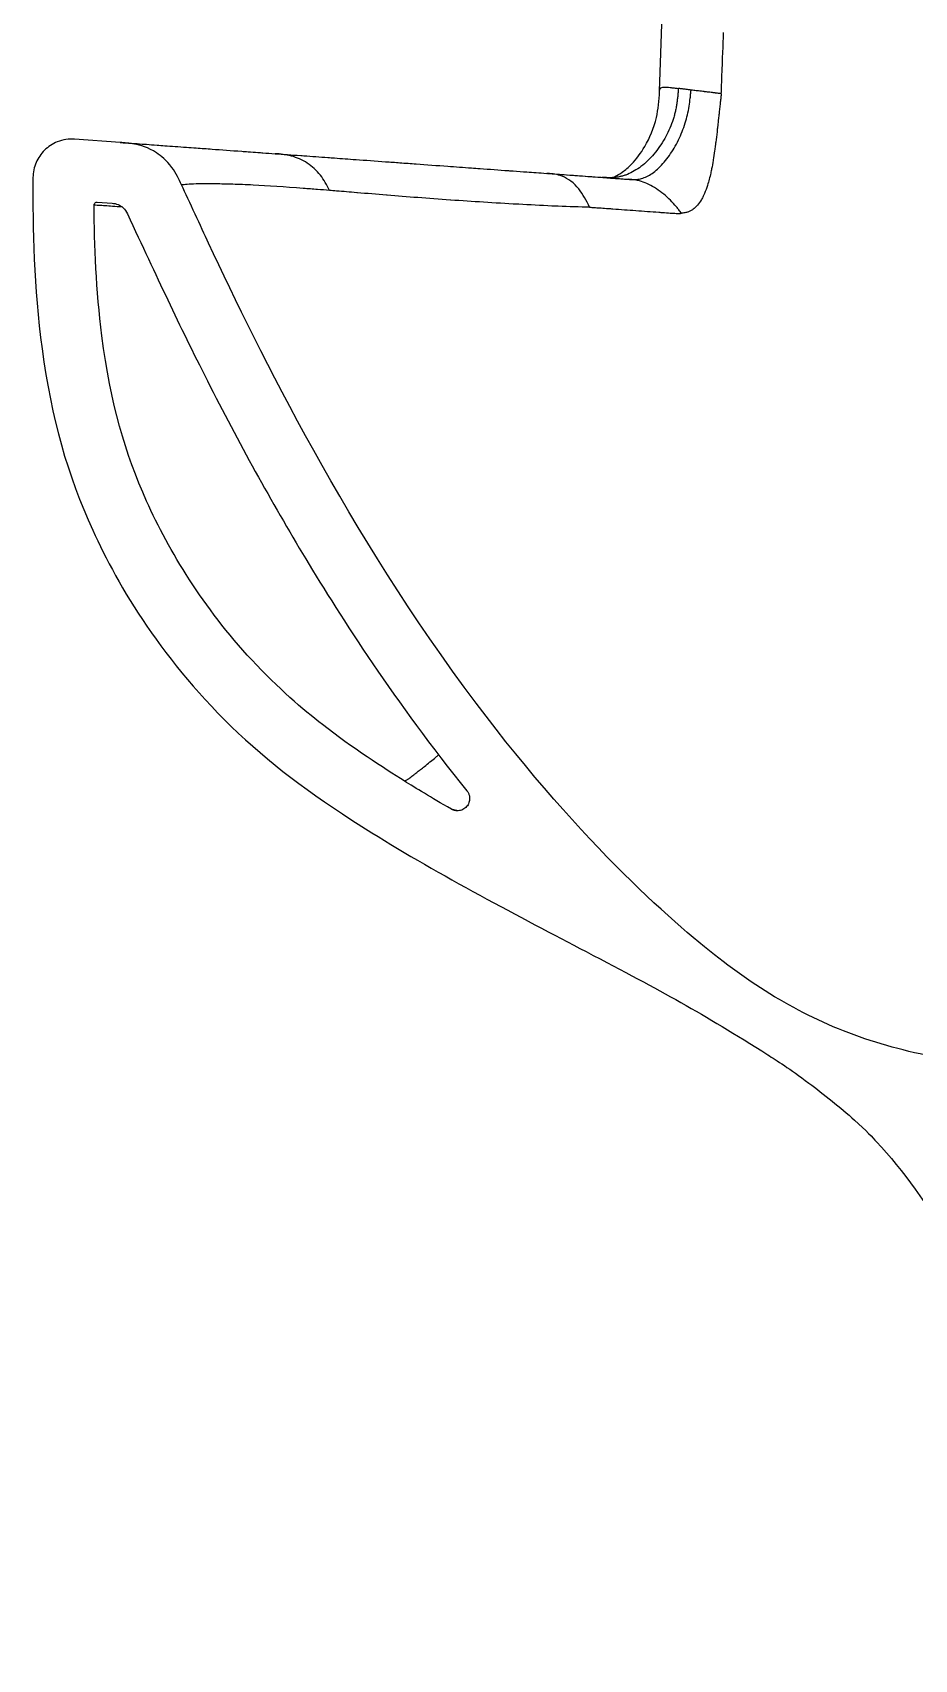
# Model space of a CAD drawing. Header units: inches. Extents: x 0.1 to 2.19, y 0.14 to 1.19.
# Drawn here: x 1.2521 to 1.3963, y 0.4955 to 0.7616 of the extents above; entities that cross this region are included whole.
import ezdxf

# ---------------------------------------------------------------- set-up
doc = ezdxf.new("R2010")
doc.units = ezdxf.units.IN
doc.header["$MEASUREMENT"] = 0

# ---------------------------------------------------------------- blocks, each defined once
blk = doc.blocks.new('bn30-3')
for p, q in [((1.0612, 2.71949), (1.05375, 2.72003)), ((1.05746, 2.70973), (1.05988, 2.70956))]:
    blk.add_line(p, q)
for points, knots in [([(1.14937, 2.72786), (1.15045, 2.76117), (1.15153, 2.79448), (1.1554, 2.91406), (1.15819, 3.00034), (1.16133, 3.09734), (1.16168, 3.10813), (1.16203, 3.11892)], [0.002015, 0.002015, 0.002015, 0.002015, 10.000178, 10.000178, 35.89691, 35.89691, 39.137116, 39.137116, 39.137116, 39.137116]), ([(1.15946, 2.72746), (1.1595, 2.72849), (1.15954, 2.72943), (1.15957, 2.73029), (1.15968, 2.73329), (1.15975, 2.73537), (1.15983, 2.73746)], [0, 0, 0, 0, 0.2227433, 0.2227433, 0.2227433, 1, 1, 1, 1]), ([(1.15244, 2.72832), (1.15243, 2.72821), (1.15242, 2.7281), (1.15241, 2.72799), (1.1524, 2.72788), (1.15239, 2.72777), (1.15239, 2.72766), (1.15237, 2.72744), (1.15235, 2.72722), (1.15233, 2.727), (1.15231, 2.72678), (1.15228, 2.72655), (1.15225, 2.72633), (1.15222, 2.72611), (1.15219, 2.72588), (1.15216, 2.72566), (1.15212, 2.72542), (1.15208, 2.72519), (1.15203, 2.72495), (1.15198, 2.72473), (1.15193, 2.72451), (1.15188, 2.72429), (1.15182, 2.72405), (1.15176, 2.72382), (1.15169, 2.72359), (1.15162, 2.72335), (1.15154, 2.72312), (1.15147, 2.72289), (1.1513, 2.72241), (1.15111, 2.72194), (1.1509, 2.72148), (1.15069, 2.72101), (1.15046, 2.72056), (1.15021, 2.72012), (1.14995, 2.71966), (1.14967, 2.71922), (1.14938, 2.71881), (1.14908, 2.71838), (1.14877, 2.71797), (1.14844, 2.71758), (1.14811, 2.7172), (1.14777, 2.71683), (1.14742, 2.71649), (1.14707, 2.71616), (1.14671, 2.71585), (1.14633, 2.71556), (1.14598, 2.71529), (1.14561, 2.71504), (1.14523, 2.71482), (1.14487, 2.71461), (1.14449, 2.71442), (1.14411, 2.71427), (1.14393, 2.71419), (1.14375, 2.71413), (1.14356, 2.71407), (1.14338, 2.71401), (1.1432, 2.71396), (1.14302, 2.71392), (1.14284, 2.71388), (1.14267, 2.71384), (1.1425, 2.71381), (1.14232, 2.71378), (1.14214, 2.71376), (1.14195, 2.71375), (1.14178, 2.71373), (1.14161, 2.71372), (1.14143, 2.71372), (1.14126, 2.71371), (1.14109, 2.71371), (1.14092, 2.71372), (1.14085, 2.71372), (1.14078, 2.71372), (1.14071, 2.71373), (1.14061, 2.71373), (1.14052, 2.71374), (1.14042, 2.71374), (1.14032, 2.71375), (1.14023, 2.71375), (1.14014, 2.71376), (1.14006, 2.71377), (1.13999, 2.71377), (1.13992, 2.71378)], [0, 0, 0, 0, 0.013588, 0.013588, 0.013588, 0.027198, 0.027198, 0.027198, 0.054567, 0.054567, 0.054567, 0.082245, 0.082245, 0.082245, 0.110353, 0.110353, 0.110353, 0.139969, 0.139969, 0.139969, 0.168308, 0.168308, 0.168308, 0.19854, 0.19854, 0.19854, 0.229135, 0.229135, 0.229135, 0.293508, 0.293508, 0.293508, 0.360093, 0.360093, 0.360093, 0.429351, 0.429351, 0.429351, 0.499942, 0.499942, 0.499942, 0.570367, 0.570367, 0.570367, 0.639814, 0.639814, 0.639814, 0.706288, 0.706288, 0.706288, 0.770825, 0.770825, 0.770825, 0.801508, 0.801508, 0.801508, 0.831677, 0.831677, 0.831677, 0.859946, 0.859946, 0.859946, 0.889645, 0.889645, 0.889645, 0.917753, 0.917753, 0.917753, 0.94543, 0.94543, 0.94543, 0.956825, 0.956825, 0.956825, 0.9728, 0.9728, 0.9728, 0.988057, 0.988057, 0.988057, 1, 1, 1, 1]), ([(1.14163, 2.71377), (1.14166, 2.71377), (1.14175, 2.7138), (1.14193, 2.71386), (1.14202, 2.71389), (1.14246, 2.7141), (1.14285, 2.71432), (1.14377, 2.71498), (1.1443, 2.71545), (1.14557, 2.71677), (1.14631, 2.71774), (1.14777, 2.7202), (1.14844, 2.72182), (1.14916, 2.7249), (1.14932, 2.72635), (1.14937, 2.72784)], [0.428884, 0.428884, 0.428884, 0.428884, 0.527365, 0.527365, 0.666109, 0.666109, 0.935955, 0.935955, 1.247312, 1.247312, 1.704337, 1.704337, 2.293974, 2.293974, 2.748811, 2.748811, 2.748811, 2.748811]), ([(1.14426, 2.71346), (1.1444, 2.71345), (1.14455, 2.71344), (1.14469, 2.71343), (1.1448, 2.71343), (1.14491, 2.71342), (1.14502, 2.71342), (1.14528, 2.71342), (1.14554, 2.71343), (1.14581, 2.71346), (1.14609, 2.7135), (1.14637, 2.71357), (1.14665, 2.71366), (1.14693, 2.71375), (1.14721, 2.71387), (1.14748, 2.71402), (1.14778, 2.71418), (1.14808, 2.71436), (1.14837, 2.71458), (1.14867, 2.7148), (1.14897, 2.71506), (1.14925, 2.71533), (1.14986, 2.71591), (1.15044, 2.7166), (1.15098, 2.71737), (1.15152, 2.71813), (1.15202, 2.71898), (1.15246, 2.7199), (1.15268, 2.72034), (1.15288, 2.72079), (1.15306, 2.72126), (1.15324, 2.72172), (1.15341, 2.72218), (1.15356, 2.72267), (1.15369, 2.7231), (1.15382, 2.72355), (1.15392, 2.72401), (1.15403, 2.72447), (1.15413, 2.72494), (1.1542, 2.72542), (1.15428, 2.72586), (1.15433, 2.72631), (1.15438, 2.72675), (1.15441, 2.72697), (1.15443, 2.72719), (1.15445, 2.72741), (1.15447, 2.72762), (1.15449, 2.72784), (1.15451, 2.72806)], [0, 0, 0, 0, 0.02965, 0.02965, 0.02965, 0.052317, 0.052317, 0.052317, 0.10615, 0.10615, 0.10615, 0.164196, 0.164196, 0.164196, 0.222712, 0.222712, 0.222712, 0.286845, 0.286845, 0.286845, 0.353935, 0.353935, 0.353935, 0.495427, 0.495427, 0.495427, 0.637256, 0.637256, 0.637256, 0.704588, 0.704588, 0.704588, 0.769799, 0.769799, 0.769799, 0.829157, 0.829157, 0.829157, 0.889291, 0.889291, 0.889291, 0.945264, 0.945264, 0.945264, 0.972717, 0.972717, 0.972717, 1, 1, 1, 1]), ([(1.14937, 2.72784), (1.14937, 2.72785), (1.14937, 2.72795), (1.1494, 2.72812), (1.14949, 2.72834), (1.14969, 2.72849), (1.15006, 2.72854), (1.15053, 2.72853), (1.15099, 2.72849), (1.1514, 2.72844), (1.15172, 2.72841), (1.15207, 2.72836), (1.15231, 2.72833), (1.15244, 2.72832)], [0.7217268, 0.7217268, 0.7217268, 0.7217268, 0.725124, 0.7462262, 0.7699414, 0.8135754, 0.853997, 0.8918728, 0.9288744, 0.9465185, 0.9649625, 0.9811123, 1, 1, 1, 1]), ([(1.15451, 2.72806), (1.15442, 2.72807), (1.15432, 2.72808), (1.15422, 2.72809), (1.15413, 2.72811), (1.15404, 2.72812), (1.15395, 2.72813), (1.15386, 2.72814), (1.15377, 2.72815), (1.15369, 2.72816), (1.1536, 2.72817), (1.15352, 2.72818), (1.15344, 2.72819), (1.15336, 2.7282), (1.15329, 2.72821), (1.15321, 2.72822), (1.15314, 2.72823), (1.15307, 2.72824), (1.153, 2.72825), (1.15293, 2.72825), (1.15286, 2.72826), (1.15279, 2.72827), (1.15273, 2.72828), (1.15267, 2.72829), (1.15261, 2.72829), (1.15255, 2.7283), (1.15249, 2.72831), (1.15244, 2.72832)], [0, 0, 0, 0, 0.1284205, 0.1284205, 0.1284205, 0.2530403, 0.2530403, 0.2530403, 0.3736161, 0.3736161, 0.3736161, 0.4899155, 0.4899155, 0.4899155, 0.6017184, 0.6017184, 0.6017184, 0.7088168, 0.7088168, 0.7088168, 0.8110158, 0.8110158, 0.8110158, 0.9081332, 0.9081332, 0.9081332, 0.999999, 0.999999, 0.999999, 0.999999]), ([(1.15946, 2.72746), (1.15944, 2.72725), (1.15941, 2.72704), (1.15939, 2.72683), (1.15939, 2.72681), (1.15939, 2.7268), (1.15938, 2.72678), (1.15936, 2.72655), (1.15933, 2.72632), (1.1593, 2.72609), (1.15927, 2.72582), (1.15924, 2.72554), (1.15921, 2.72527), (1.15918, 2.72496), (1.15914, 2.72466), (1.15911, 2.72436), (1.1591, 2.72424), (1.15908, 2.72411), (1.15907, 2.72399), (1.15905, 2.72386), (1.15904, 2.72373), (1.15902, 2.72359), (1.159, 2.7234), (1.15898, 2.72321), (1.15896, 2.72302), (1.15892, 2.72268), (1.15889, 2.72233), (1.15885, 2.72199), (1.15882, 2.72178), (1.1588, 2.72157), (1.15878, 2.72136), (1.15877, 2.72131), (1.15877, 2.72127), (1.15876, 2.72122), (1.15869, 2.72065), (1.15863, 2.72009), (1.15856, 2.71953), (1.15853, 2.71933), (1.1585, 2.71912), (1.15848, 2.71891), (1.15844, 2.71865), (1.15841, 2.71838), (1.15837, 2.71812), (1.1583, 2.71761), (1.15822, 2.71711), (1.15814, 2.71662), (1.15814, 2.7166), (1.15813, 2.71657), (1.15813, 2.71655), (1.15805, 2.71608), (1.15797, 2.71562), (1.15788, 2.71517), (1.15783, 2.71494), (1.15778, 2.7147), (1.15773, 2.71448), (1.15758, 2.71378), (1.15741, 2.71312), (1.15721, 2.71249), (1.1572, 2.71247), (1.1572, 2.71245), (1.15719, 2.71242), (1.15705, 2.71198), (1.15689, 2.71156), (1.15672, 2.71116), (1.15666, 2.711), (1.15659, 2.71085), (1.15651, 2.7107), (1.15642, 2.7105), (1.15631, 2.71031), (1.15621, 2.71013), (1.15601, 2.70979), (1.15579, 2.70948), (1.15556, 2.70921), (1.15554, 2.70919), (1.15553, 2.70918), (1.15552, 2.70917), (1.15531, 2.70893), (1.15508, 2.70873), (1.15484, 2.70856), (1.1547, 2.70846), (1.15456, 2.70838), (1.15442, 2.7083), (1.15427, 2.70823), (1.15412, 2.70817), (1.15397, 2.70811), (1.15395, 2.70811), (1.15394, 2.7081), (1.15393, 2.7081), (1.15384, 2.70807), (1.15375, 2.70804), (1.15366, 2.70802), (1.15355, 2.70799), (1.15344, 2.70797), (1.15332, 2.70795), (1.15321, 2.70793), (1.15309, 2.70792), (1.15297, 2.70791)], [0.0000029, 0.0000029, 0.0000029, 0.0000029, 0.0234036, 0.0234036, 0.0234036, 0.0249684, 0.0249684, 0.0249684, 0.0505115, 0.0505115, 0.0505115, 0.0810704, 0.0810704, 0.0810704, 0.114595, 0.114595, 0.114595, 0.1283729, 0.1283729, 0.1283729, 0.1430433, 0.1430433, 0.1430433, 0.1643789, 0.1643789, 0.1643789, 0.2033146, 0.2033146, 0.2033146, 0.2272322, 0.2272322, 0.2272322, 0.2326425, 0.2326425, 0.2326425, 0.2982469, 0.2982469, 0.2982469, 0.3231349, 0.3231349, 0.3231349, 0.3552206, 0.3552206, 0.3552206, 0.4181811, 0.4181811, 0.4181811, 0.4210041, 0.4210041, 0.4210041, 0.4816538, 0.4816538, 0.4816538, 0.5135903, 0.5135903, 0.5135903, 0.6103642, 0.6103642, 0.6103642, 0.6139782, 0.6139782, 0.6139782, 0.6827874, 0.6827874, 0.6827874, 0.7100959, 0.7100959, 0.7100959, 0.7461602, 0.7461602, 0.7461602, 0.8124905, 0.8124905, 0.8124905, 0.816034, 0.816034, 0.816034, 0.8736439, 0.8736439, 0.8736439, 0.9053133, 0.9053133, 0.9053133, 0.9368762, 0.9368762, 0.9368762, 0.9391948, 0.9391948, 0.9391948, 0.9574024, 0.9574024, 0.9574024, 0.9784522, 0.9784522, 0.9784522, 1, 1, 1, 1]), ([(1.15946, 2.72746), (1.15936, 2.72747), (1.15925, 2.72748), (1.15915, 2.7275), (1.15904, 2.72751), (1.15893, 2.72752), (1.15882, 2.72754), (1.15872, 2.72755), (1.15863, 2.72756), (1.15853, 2.72757), (1.15852, 2.72757), (1.1585, 2.72757), (1.15848, 2.72758), (1.15836, 2.72759), (1.15825, 2.7276), (1.15813, 2.72762), (1.15807, 2.72763), (1.158, 2.72763), (1.15793, 2.72764), (1.15788, 2.72765), (1.15783, 2.72766), (1.15778, 2.72766), (1.15765, 2.72768), (1.15753, 2.72769), (1.15741, 2.72771), (1.15738, 2.72771), (1.15736, 2.72771), (1.15733, 2.72771), (1.15723, 2.72773), (1.15713, 2.72774), (1.15703, 2.72775), (1.15694, 2.72776), (1.15684, 2.72778), (1.15674, 2.72779), (1.15672, 2.72779), (1.15669, 2.72779), (1.15667, 2.7278), (1.15652, 2.72781), (1.15638, 2.72783), (1.15624, 2.72785), (1.15621, 2.72785), (1.15618, 2.72786), (1.15615, 2.72786), (1.15601, 2.72788), (1.15587, 2.72789), (1.15573, 2.72791), (1.15567, 2.72792), (1.15562, 2.72792), (1.15556, 2.72793), (1.15542, 2.72795), (1.15529, 2.72796), (1.15516, 2.72798), (1.1551, 2.72799), (1.15504, 2.72799), (1.15498, 2.728), (1.15482, 2.72802), (1.15467, 2.72804), (1.15452, 2.72806)], [0.0000379, 0.0000379, 0.0000379, 0.0000379, 0.059387, 0.059387, 0.059387, 0.121058, 0.121058, 0.121058, 0.1751417, 0.1751417, 0.1751417, 0.1850972, 0.1850972, 0.1850972, 0.2515905, 0.2515905, 0.2515905, 0.2905014, 0.2905014, 0.2905014, 0.3206256, 0.3206256, 0.3206256, 0.3922912, 0.3922912, 0.3922912, 0.4072825, 0.4072825, 0.4072825, 0.4666772, 0.4666772, 0.4666772, 0.5258045, 0.5258045, 0.5258045, 0.5396209, 0.5396209, 0.5396209, 0.6283107, 0.6283107, 0.6283107, 0.646501, 0.646501, 0.646501, 0.7337794, 0.7337794, 0.7337794, 0.7698092, 0.7698092, 0.7698092, 0.8572257, 0.8572257, 0.8572257, 0.8963718, 0.8963718, 0.8963718, 0.9999999, 0.9999999, 0.9999999, 0.9999999]), ([(1.05375, 2.72003), (1.05327, 2.72006), (1.05279, 2.72004), (1.05184, 2.7199), (1.05137, 2.71977), (1.05013, 2.71927), (1.04942, 2.7188), (1.04824, 2.71763), (1.04778, 2.71695), (1.04712, 2.71543), (1.04695, 2.71459), (1.04694, 2.71374)], [-1.041396, -1.041396, -1.041396, -1.041396, -0.897755, -0.897755, -0.751627, -0.751627, -0.498672, -0.498672, -0.254223, -0.254223, -0.000057, -0.000057, -0.000057, -0.000057]), ([(1.07122, 2.71256), (1.07081, 2.71344), (1.07036, 2.71442), (1.06877, 2.71658), (1.06786, 2.71731), (1.06578, 2.71867), (1.06446, 2.71904), (1.06269, 2.71938), (1.06192, 2.71944), (1.0612, 2.71949)], [-0.6985579, -0.6985579, -0.6985579, -0.6985579, -0.5900443, -0.5900443, -0.4619297, -0.4619297, -0.2174351, -0.2174351, -0.0000098, -0.0000098, -0.0000098, -0.0000098]), ([(1.0612, 2.71949), (1.06121, 2.71949), (1.06125, 2.71948), (1.06131, 2.71948), (1.06132, 2.71948), (1.06133, 2.71948), (1.06134, 2.71948), (1.06141, 2.71947), (1.06153, 2.71946), (1.06167, 2.71945), (1.0617, 2.71945), (1.06173, 2.71945), (1.06177, 2.71945), (1.06207, 2.71942), (1.06245, 2.7194), (1.0629, 2.71936), (1.06301, 2.71936), (1.06313, 2.71935), (1.06326, 2.71934), (1.06369, 2.71931), (1.0642, 2.71927), (1.06477, 2.71923), (1.06501, 2.71921), (1.06525, 2.71919), (1.06551, 2.71918), (1.06604, 2.71914), (1.06661, 2.7191), (1.06722, 2.71905), (1.06762, 2.71902), (1.06803, 2.71899), (1.06847, 2.71896), (1.06902, 2.71892), (1.06958, 2.71888), (1.07017, 2.71884), (1.07077, 2.71879), (1.07139, 2.71875), (1.07204, 2.7187), (1.07255, 2.71866), (1.07308, 2.71863), (1.07363, 2.71859), (1.07446, 2.71853), (1.07533, 2.71846), (1.07623, 2.7184), (1.07773, 2.71829), (1.07935, 2.71817), (1.08107, 2.71805), (1.08141, 2.71802), (1.08176, 2.718), (1.08212, 2.71797), (1.08264, 2.71793), (1.08318, 2.71789), (1.08372, 2.71785), (1.08399, 2.71783), (1.08427, 2.71781), (1.08454, 2.71779), (1.08519, 2.71775), (1.08584, 2.7177), (1.08651, 2.71765)], [0.5072225, 0.5072225, 0.5072225, 0.5072225, 0.5283065, 0.5283065, 0.5283065, 0.53125, 0.53125, 0.53125, 0.5569466, 0.5569466, 0.5569466, 0.5625, 0.5625, 0.5625, 0.6122503, 0.6122503, 0.6122503, 0.625, 0.625, 0.625, 0.6693967, 0.6693967, 0.6693967, 0.6875, 0.6875, 0.6875, 0.7252274, 0.7252274, 0.7252274, 0.75, 0.75, 0.75, 0.7809661, 0.7809661, 0.7809661, 0.8125, 0.8125, 0.8125, 0.8374519, 0.8374519, 0.8374519, 0.875, 0.875, 0.875, 0.9375, 0.9375, 0.9375, 0.9500376, 0.9500376, 0.9500376, 0.96875, 0.96875, 0.96875, 0.9779739, 0.9779739, 0.9779739, 1, 1, 1, 1]), ([(1.08651, 2.71765), (1.08781, 2.71756), (1.08922, 2.71745), (1.0907, 2.71735), (1.09087, 2.71733), (1.09104, 2.71732), (1.09121, 2.71731), (1.09251, 2.71722), (1.09382, 2.71712), (1.09512, 2.71703), (1.09548, 2.717), (1.09585, 2.71697), (1.09621, 2.71695), (1.09736, 2.71686), (1.09854, 2.71678), (1.09975, 2.71669), (1.10131, 2.71658), (1.10293, 2.71646), (1.10458, 2.71634), (1.10536, 2.71628), (1.10614, 2.71623), (1.10693, 2.71617), (1.10781, 2.71611), (1.10869, 2.71604), (1.10958, 2.71598), (1.11128, 2.71585), (1.11299, 2.71573), (1.11473, 2.7156), (1.11601, 2.71551), (1.1173, 2.71542), (1.11861, 2.71532), (1.11908, 2.71529), (1.11955, 2.71525), (1.12002, 2.71522), (1.12156, 2.71511), (1.12311, 2.715), (1.12467, 2.71488), (1.12492, 2.71486), (1.12517, 2.71485), (1.12543, 2.71483), (1.12619, 2.71477), (1.12695, 2.71472), (1.12768, 2.71466), (1.12865, 2.71459), (1.12968, 2.71452), (1.13093, 2.71443)], [0, 0, 0, 0, 0.112236, 0.112236, 0.112236, 0.125, 0.125, 0.125, 0.222632, 0.222632, 0.222632, 0.25, 0.25, 0.25, 0.336369, 0.336369, 0.336369, 0.447789, 0.447789, 0.447789, 0.5, 0.5, 0.5, 0.557871, 0.557871, 0.557871, 0.668489, 0.668489, 0.668489, 0.75, 0.75, 0.75, 0.779279, 0.779279, 0.779279, 0.875, 0.875, 0.875, 0.890635, 0.890635, 0.890635, 0.9375, 0.9375, 0.9375, 1, 1, 1, 1]), ([(1.09539, 2.71163), (1.09518, 2.71207), (1.09496, 2.7125), (1.09472, 2.71292), (1.09448, 2.71335), (1.09422, 2.71375), (1.09392, 2.71414), (1.09332, 2.71491), (1.09258, 2.71557), (1.09177, 2.7161), (1.09096, 2.71663), (1.09007, 2.71702), (1.08918, 2.71726), (1.08873, 2.71738), (1.08828, 2.71747), (1.08783, 2.71753), (1.08739, 2.71759), (1.08695, 2.71762), (1.08651, 2.71765)], [0, 0, 0, 0, 0.125, 0.125, 0.125, 0.25, 0.25, 0.25, 0.5, 0.5, 0.5, 0.75, 0.75, 0.75, 0.875, 0.875, 0.875, 1, 1, 1, 1]), ([(1.13792, 2.7089), (1.13742, 2.70997), (1.13686, 2.71101), (1.13616, 2.71188), (1.13539, 2.71285), (1.13445, 2.71358), (1.13343, 2.71397), (1.13266, 2.71426), (1.13185, 2.71436), (1.13105, 2.71442)], [0.000172, 0.000172, 0.000172, 0.000172, 0.3345576, 0.3345576, 0.3345576, 0.7055441, 0.7055441, 0.7055441, 0.9870224, 0.9870224, 0.9870224, 0.9870224]), ([(1.13415, 2.71419), (1.13496, 2.71414), (1.13563, 2.71409), (1.13695, 2.71399), (1.13762, 2.71394), (1.13895, 2.71385), (1.13961, 2.7138), (1.14094, 2.7137), (1.1416, 2.71365), (1.14293, 2.71356), (1.1436, 2.71351), (1.14426, 2.71346)], [5.483372, 5.483372, 5.483372, 5.483372, 8.773397, 8.773397, 12.063421, 12.063421, 15.353446, 15.353446, 18.64347, 18.64347, 21.933494, 21.933494, 21.933494, 21.933494]), ([(1.13429, 2.71418), (1.13541, 2.7141), (1.13651, 2.71402), (1.13762, 2.71394), (1.13873, 2.71386), (1.13983, 2.71378), (1.14094, 2.7137), (1.14149, 2.71366), (1.14205, 2.71362), (1.1426, 2.71358), (1.14288, 2.71356), (1.14315, 2.71354), (1.14343, 2.71352), (1.14371, 2.7135), (1.14398, 2.71348), (1.14426, 2.71346)], [0.25, 0.25, 0.25, 0.25, 0.4999999, 0.4999999, 0.4999999, 0.7499999, 0.7499999, 0.7499999, 0.8749998, 0.8749998, 0.8749998, 0.9374998, 0.9374998, 0.9374998, 1, 1, 1, 1]), ([(1.04694, 2.71374), (1.04687, 2.70537), (1.04705, 2.69584), (1.04995, 2.67435), (1.05259, 2.66507), (1.06089, 2.64688), (1.06819, 2.63446), (1.08673, 2.61704), (1.09344, 2.61215), (1.10232, 2.60659)], [-20.871931, -20.871931, -20.871931, -20.871931, -15.444558, -15.444558, -9.353785, -9.353785, -3.143919, -3.143919, 0, 0, 0, 0]), ([(1.09539, 2.71163), (1.09474, 2.71169), (1.0941, 2.71174), (1.09347, 2.71179), (1.09267, 2.71185), (1.09189, 2.71191), (1.09113, 2.71197), (1.08808, 2.71218), (1.08531, 2.7124), (1.08294, 2.71251), (1.08175, 2.71256), (1.08064, 2.71262), (1.07963, 2.71264), (1.07862, 2.71266), (1.07769, 2.71269), (1.07684, 2.71271), (1.07598, 2.71273), (1.07522, 2.71272), (1.07454, 2.71271), (1.07387, 2.7127), (1.07327, 2.71269), (1.07279, 2.71266), (1.07232, 2.71263), (1.07195, 2.7126), (1.07167, 2.71258), (1.07152, 2.71258), (1.07141, 2.71256), (1.07133, 2.71256), (1.07127, 2.71256), (1.07124, 2.71256), (1.07122, 2.71256)], [0, 0, 0, 0, 0.0219248, 0.0219248, 0.0219248, 0.0500468, 0.0500468, 0.0500468, 0.162535, 0.162535, 0.162535, 0.2187791, 0.2187791, 0.2187791, 0.2750231, 0.2750231, 0.2750231, 0.3312672, 0.3312672, 0.3312672, 0.3875113, 0.3875113, 0.3875113, 0.4437553, 0.4437553, 0.4437553, 0.4718774, 0.4718774, 0.4718774, 0.4923138, 0.4923138, 0.4923138, 0.4923138]), ([(1.2003, 2.5689), (1.19539, 2.56961), (1.19031, 2.57063), (1.17585, 2.57498), (1.16791, 2.57933), (1.15258, 2.59099), (1.13692, 2.60443), (1.09843, 2.65568), (1.08411, 2.68496), (1.07438, 2.70573), (1.07249, 2.70982), (1.07122, 2.71256)], [-4.089507, -4.089507, -4.089507, -4.089507, -3.553438, -3.553438, -2.437196, -2.437196, -1.450528, -1.450528, -0.272569, -0.272569, -0.094554, -0.094554, -0.094554, -0.094554]), ([(1.13792, 2.7089), (1.13774, 2.7089), (1.13755, 2.7089), (1.13736, 2.70891), (1.13562, 2.70893), (1.13386, 2.709), (1.13211, 2.70907), (1.13199, 2.70908), (1.13187, 2.70908), (1.13176, 2.70909), (1.12994, 2.70917), (1.12814, 2.70927), (1.12635, 2.70937), (1.12628, 2.70937), (1.12621, 2.70938), (1.12614, 2.70938), (1.12427, 2.70948), (1.12243, 2.70959), (1.1206, 2.70971), (1.11879, 2.70982), (1.11701, 2.70994), (1.11525, 2.71006), (1.11522, 2.71006), (1.11519, 2.71006), (1.11517, 2.71007), (1.11337, 2.71019), (1.11159, 2.71032), (1.10985, 2.71046), (1.10814, 2.71059), (1.10647, 2.71073), (1.10483, 2.71086), (1.1048, 2.71086), (1.10477, 2.71087), (1.10473, 2.71087), (1.10311, 2.711), (1.10152, 2.71113), (1.09998, 2.71125), (1.09994, 2.71126), (1.0999, 2.71126), (1.09986, 2.71126), (1.09874, 2.71136), (1.09764, 2.71145), (1.09656, 2.71154), (1.09616, 2.71157), (1.09577, 2.7116), (1.09539, 2.71163)], [0, 0, 0, 0, 0.0121536, 0.0121536, 0.0121536, 0.125, 0.125, 0.125, 0.1326351, 0.1326351, 0.1326351, 0.25, 0.25, 0.25, 0.2546558, 0.2546558, 0.2546558, 0.3777304, 0.3777304, 0.3777304, 0.5, 0.5, 0.5, 0.5018513, 0.5018513, 0.5018513, 0.6269347, 0.6269347, 0.6269347, 0.75, 0.75, 0.75, 0.7524833, 0.7524833, 0.7524833, 0.875, 0.875, 0.875, 0.878015, 0.878015, 0.878015, 0.9674525, 0.9674525, 0.9674525, 0.9999894, 0.9999894, 0.9999894, 0.9999894]), ([(1.14071, 2.71373), (1.14072, 2.71373), (1.14074, 2.71373), (1.14079, 2.71372), (1.14083, 2.71372), (1.14096, 2.71373), (1.14101, 2.71373), (1.14116, 2.71373), (1.14124, 2.71374), (1.14141, 2.71375), (1.14149, 2.71375), (1.14159, 2.71376), (1.14162, 2.71377), (1.14163, 2.71377), (1.14164, 2.71377), (1.14164, 2.71377)], [0.1197554, 0.1197554, 0.1197554, 0.1197554, 0.1346818, 0.1346818, 0.1933348, 0.1933348, 0.2226397, 0.2226397, 0.258617, 0.258617, 0.3025364, 0.3025364, 0.3441453, 0.3441453, 0.3665166, 0.3665166, 0.3665166, 0.3665166]), ([(1.15297, 2.70791), (1.15283, 2.70809), (1.15255, 2.70844), (1.15196, 2.70916), (1.15115, 2.71004), (1.15006, 2.71105), (1.14887, 2.71193), (1.14764, 2.71264), (1.14657, 2.71307), (1.1458, 2.71327), (1.14522, 2.71337), (1.14474, 2.71343), (1.1444, 2.71345), (1.14426, 2.71346)], [0.0000074, 0.0000074, 0.0000074, 0.0000074, 0.0654403, 0.1267539, 0.2563837, 0.3888766, 0.5210371, 0.6484455, 0.7689341, 0.8407337, 0.88488, 0.9513039, 0.999999, 0.999999, 0.999999, 0.999999]), ([(1.05693, 2.70923), (1.05693, 2.70927), (1.05693, 2.70931), (1.05695, 2.70938), (1.05696, 2.70942), (1.05701, 2.70952), (1.05705, 2.70957), (1.05715, 2.70965), (1.05721, 2.70969), (1.05733, 2.70973), (1.0574, 2.70974), (1.05746, 2.70973)], [-0.08262796, -0.08262796, -0.08262796, -0.08262796, -0.07097962, -0.07097962, -0.05913971, -0.05913971, -0.03924929, -0.03924929, -0.02000912, -0.02000912, -0.00000003, -0.00000003, -0.00000003, -0.00000003]), ([(1.10763, 2.61506), (1.10435, 2.61711), (1.09914, 2.62047), (1.09111, 2.62673), (1.08704, 2.63018), (1.07477, 2.64342), (1.06919, 2.65261), (1.06205, 2.66859), (1.05964, 2.67677), (1.05725, 2.69539), (1.05696, 2.70259), (1.05693, 2.70923)], [-12.252137, -12.252137, -12.252137, -12.252137, -9.774368, -9.774368, -8.181046, -8.181046, -5.258216, -5.258216, -2.503235, -2.503235, -0.631435, -0.631435, -0.631435, -0.631435]), ([(1.06152, 2.70893), (1.06122, 2.70895), (1.06094, 2.70897), (1.06068, 2.70898), (1.06018, 2.70902), (1.05973, 2.70905), (1.05932, 2.70908), (1.05891, 2.7091), (1.05854, 2.70913), (1.05822, 2.70915), (1.0579, 2.70917), (1.05763, 2.70919), (1.05743, 2.7092), (1.05723, 2.70921), (1.05709, 2.70922), (1.05702, 2.70923), (1.05696, 2.70923), (1.05693, 2.70923), (1.05693, 2.70923)], [0.8049241, 0.8049241, 0.8049241, 0.8049241, 0.8239248, 0.8239248, 0.8239248, 0.8591728, 0.8591728, 0.8591728, 0.8944193, 0.8944193, 0.8944193, 0.9293956, 0.9293956, 0.9293956, 0.9645283, 0.9645283, 0.9645283, 0.9927764, 0.9927764, 0.9927764, 0.9927764]), ([(1.05988, 2.70956), (1.06021, 2.70953), (1.06054, 2.70945), (1.06116, 2.70919), (1.06144, 2.70901), (1.06199, 2.70851), (1.06222, 2.70818), (1.06239, 2.70782)], [-0.3205816, -0.3205816, -0.3205816, -0.3205816, -0.2215601, -0.2215601, -0.1191106, -0.1191106, 0, 0, 0, 0]), ([(1.13792, 2.7089), (1.13819, 2.70888), (1.13845, 2.70886), (1.13871, 2.70884), (1.13877, 2.70884), (1.13883, 2.70884), (1.13889, 2.70883), (1.1392, 2.70881), (1.13951, 2.70879), (1.13983, 2.70877), (1.1402, 2.70874), (1.14057, 2.70871), (1.14095, 2.70868), (1.14121, 2.70867), (1.14147, 2.70865), (1.14172, 2.70863), (1.14235, 2.70858), (1.14298, 2.70853), (1.14361, 2.70849), (1.14423, 2.70844), (1.14486, 2.7084), (1.14549, 2.70835), (1.14611, 2.70831), (1.14674, 2.70826), (1.14737, 2.70822), (1.14799, 2.70817), (1.14862, 2.70813), (1.14925, 2.70808), (1.14946, 2.70806), (1.14966, 2.70805), (1.14987, 2.70803), (1.15029, 2.708), (1.1507, 2.70797), (1.15112, 2.70794), (1.15131, 2.70793), (1.15149, 2.70791), (1.15167, 2.7079), (1.1518, 2.7079), (1.15193, 2.70789), (1.15206, 2.70788), (1.15214, 2.70788), (1.15223, 2.70788), (1.15231, 2.70788), (1.15239, 2.70788), (1.15247, 2.70788), (1.15255, 2.70788), (1.15262, 2.70788), (1.1527, 2.70789), (1.15277, 2.70789), (1.15284, 2.70789), (1.1529, 2.7079), (1.15297, 2.70791)], [0.000185, 0.000185, 0.000185, 0.000185, 0.0519281, 0.0519281, 0.0519281, 0.0636972, 0.0636972, 0.0636972, 0.1250497, 0.1250497, 0.1250497, 0.1988046, 0.1988046, 0.1988046, 0.2500784, 0.2500784, 0.2500784, 0.3750829, 0.3750829, 0.3750829, 0.5000662, 0.5000662, 0.5000662, 0.6249289, 0.6249289, 0.6249289, 0.7500335, 0.7500335, 0.7500335, 0.7916325, 0.7916325, 0.7916325, 0.8749935, 0.8749935, 0.8749935, 0.9115708, 0.9115708, 0.9115708, 0.9374926, 0.9374926, 0.9374926, 0.9544291, 0.9544291, 0.9544291, 0.9704856, 0.9704856, 0.9704856, 0.9856716, 0.9856716, 0.9856716, 1, 1, 1, 1]), ([(1.06239, 2.70782), (1.06724, 2.69732), (1.07072, 2.68985), (1.08057, 2.67039), (1.08587, 2.66078), (1.09731, 2.64177), (1.1062, 2.62788), (1.11788, 2.61343)], [-19.208859, -19.208859, -19.208859, -19.208859, -13.842169, -13.842169, -8.026532, -8.026532, -2.092976, -2.092976, -2.092976, -2.092976]), ([(1.10763, 2.61506), (1.10763, 2.61506), (1.10763, 2.61506), (1.10764, 2.61506), (1.10764, 2.61506), (1.10765, 2.61506), (1.10766, 2.61506), (1.10767, 2.61507), (1.10768, 2.61507), (1.1077, 2.61507), (1.1077, 2.61507), (1.1077, 2.61507), (1.1077, 2.61507), (1.10772, 2.61508), (1.10774, 2.61508), (1.10776, 2.61509), (1.10779, 2.6151), (1.10781, 2.61511), (1.10784, 2.61512), (1.10787, 2.61514), (1.1079, 2.61515), (1.10793, 2.61517), (1.10793, 2.61517), (1.10793, 2.61517), (1.10793, 2.61517), (1.108, 2.6152), (1.10807, 2.61524), (1.10815, 2.6153), (1.10819, 2.61532), (1.10823, 2.61535), (1.10827, 2.61537), (1.10832, 2.6154), (1.10837, 2.61544), (1.10842, 2.61547), (1.10851, 2.61554), (1.10862, 2.61561), (1.10873, 2.6157), (1.10873, 2.6157), (1.10873, 2.6157), (1.10873, 2.6157), (1.10883, 2.61578), (1.10894, 2.61586), (1.10906, 2.61595), (1.10914, 2.61602), (1.10923, 2.61609), (1.10932, 2.61616), (1.10939, 2.61621), (1.10947, 2.61627), (1.10954, 2.61633), (1.1097, 2.61646), (1.10988, 2.6166), (1.11006, 2.61674), (1.11013, 2.6168), (1.1102, 2.61685), (1.11028, 2.61691), (1.11048, 2.61708), (1.1107, 2.61725), (1.11093, 2.61743), (1.11121, 2.61767), (1.11152, 2.61791), (1.11184, 2.61817), (1.11186, 2.61819), (1.11189, 2.61821), (1.11191, 2.61823), (1.11219, 2.61846), (1.11248, 2.61869), (1.11279, 2.61894), (1.11286, 2.619), (1.11294, 2.61906), (1.11302, 2.61912), (1.1131, 2.61919), (1.11318, 2.61925), (1.11325, 2.61931)], [0.0105195, 0.0105195, 0.0105195, 0.0105195, 0.0164985, 0.0164985, 0.0164985, 0.0327674, 0.0327674, 0.0327674, 0.04753, 0.04753, 0.04753, 0.0489255, 0.0489255, 0.0489255, 0.0649986, 0.0649986, 0.0649986, 0.0809854, 0.0809854, 0.0809854, 0.0960074, 0.0960074, 0.0960074, 0.0969526, 0.0969526, 0.0969526, 0.1288523, 0.1288523, 0.1288523, 0.1440388, 0.1440388, 0.1440388, 0.1605236, 0.1605236, 0.1605236, 0.1917782, 0.1917782, 0.1917782, 0.1920482, 0.1920482, 0.1920482, 0.2196817, 0.2196817, 0.2196817, 0.2394499, 0.2394499, 0.2394499, 0.2547456, 0.2547456, 0.2547456, 0.2874255, 0.2874255, 0.2874255, 0.3001535, 0.3001535, 0.3001535, 0.3356106, 0.3356106, 0.3356106, 0.380548, 0.380548, 0.380548, 0.3838133, 0.3838133, 0.3838133, 0.4223251, 0.4223251, 0.4223251, 0.4318987, 0.4318987, 0.4318987, 0.4413264, 0.4413264, 0.4413264, 0.4413264]), ([(1.11788, 2.61343), (1.11797, 2.61332), (1.11805, 2.6132), (1.11819, 2.61293), (1.11824, 2.61277), (1.11833, 2.61237), (1.11834, 2.61212), (1.11827, 2.61163), (1.11818, 2.61139), (1.11793, 2.61095), (1.11775, 2.61075), (1.11733, 2.61043), (1.11709, 2.61031), (1.11658, 2.61018), (1.11632, 2.61016), (1.1158, 2.61023), (1.11555, 2.61032), (1.11533, 2.61045)], [-0.5565393, -0.5565393, -0.5565393, -0.5565393, -0.5137499, -0.5137499, -0.4638958, -0.4638958, -0.3907724, -0.3907724, -0.3149577, -0.3149577, -0.2362206, -0.2362206, -0.1568458, -0.1568458, -0.0778859, -0.0778859, 0, 0, 0, 0]), ([(1.11635, 2.61018), (1.11634, 2.61018), (1.11633, 2.61018), (1.11632, 2.61018), (1.11631, 2.61018), (1.1163, 2.61019), (1.1163, 2.61019), (1.11629, 2.61019), (1.11628, 2.61019), (1.11628, 2.61019), (1.11627, 2.61019), (1.11627, 2.61019), (1.11627, 2.61019), (1.11625, 2.61019), (1.11624, 2.6102), (1.11622, 2.6102), (1.11622, 2.6102), (1.11621, 2.6102), (1.11621, 2.6102), (1.1162, 2.6102), (1.1162, 2.61021), (1.1162, 2.61021), (1.11619, 2.61021), (1.11618, 2.61021), (1.11617, 2.61021), (1.11614, 2.61022), (1.11611, 2.61022), (1.11608, 2.61023), (1.11608, 2.61023), (1.11608, 2.61023), (1.11607, 2.61023), (1.11604, 2.61024), (1.11601, 2.61024), (1.11599, 2.61025), (1.11598, 2.61025), (1.11598, 2.61025), (1.11598, 2.61025), (1.11597, 2.61025), (1.11597, 2.61025), (1.11596, 2.61025), (1.11595, 2.61026), (1.11594, 2.61026), (1.11594, 2.61026), (1.11592, 2.61026), (1.11591, 2.61027), (1.1159, 2.61027), (1.1159, 2.61027), (1.11589, 2.61027), (1.11589, 2.61027), (1.11584, 2.61028), (1.11578, 2.6103), (1.11573, 2.61031), (1.11573, 2.61031), (1.11573, 2.61031), (1.11573, 2.61031), (1.1157, 2.61032), (1.11568, 2.61033), (1.11566, 2.61033), (1.11566, 2.61033), (1.11566, 2.61033), (1.11565, 2.61033), (1.11565, 2.61033), (1.11564, 2.61034), (1.11564, 2.61034), (1.11563, 2.61034), (1.11563, 2.61034), (1.11562, 2.61034), (1.11561, 2.61035), (1.1156, 2.61035), (1.11559, 2.61035), (1.11559, 2.61035), (1.11559, 2.61035), (1.11559, 2.61035), (1.11558, 2.61035), (1.11558, 2.61036), (1.11557, 2.61036), (1.11556, 2.61036), (1.11556, 2.61036), (1.11555, 2.61036), (1.11554, 2.61037), (1.11554, 2.61037), (1.11553, 2.61037), (1.11553, 2.61037), (1.11552, 2.61037), (1.11552, 2.61037), (1.11551, 2.61038), (1.11549, 2.61038), (1.11547, 2.61039), (1.11547, 2.61039), (1.11547, 2.61039), (1.11547, 2.61039), (1.11546, 2.61039), (1.11545, 2.6104), (1.11544, 2.6104), (1.11544, 2.6104), (1.11544, 2.6104), (1.11543, 2.6104), (1.11543, 2.6104), (1.11543, 2.61041), (1.11542, 2.61041), (1.11542, 2.61041), (1.11542, 2.61041), (1.11542, 2.61041), (1.11541, 2.61041), (1.11539, 2.61042), (1.11538, 2.61042), (1.11538, 2.61042), (1.11538, 2.61042), (1.11538, 2.61042), (1.11536, 2.61043), (1.11534, 2.61044), (1.11533, 2.61044), (1.11533, 2.61044), (1.11533, 2.61044), (1.11533, 2.61044), (1.11533, 2.61044), (1.11533, 2.61044), (1.11533, 2.61045)], [0.08464009, 0.08464009, 0.08464009, 0.08464009, 0.08488432, 0.08488432, 0.08488432, 0.08507398, 0.08507398, 0.08507398, 0.08522409, 0.08522409, 0.08522409, 0.08526365, 0.08526365, 0.08526365, 0.085643, 0.085643, 0.085643, 0.08573784, 0.08573784, 0.08573784, 0.08583268, 0.08583268, 0.08583268, 0.08602237, 0.08602237, 0.08602237, 0.08674595, 0.08674595, 0.08674595, 0.08678115, 0.08678115, 0.08678115, 0.08750688, 0.08750688, 0.08750688, 0.08754, 0.08754, 0.08754, 0.08772973, 0.08772973, 0.08772973, 0.08791946, 0.08791946, 0.08791946, 0.08826781, 0.08826781, 0.08826781, 0.08829896, 0.08829896, 0.08829896, 0.08978966, 0.08978966, 0.08978966, 0.08981731, 0.08981731, 0.08981731, 0.09055059, 0.09055059, 0.09055059, 0.09057678, 0.09057678, 0.09057678, 0.09076669, 0.09076669, 0.09076669, 0.09095661, 0.09095661, 0.09095661, 0.09131152, 0.09131152, 0.09131152, 0.09133652, 0.09133652, 0.09133652, 0.0915265, 0.0915265, 0.0915265, 0.09171649, 0.09171649, 0.09171649, 0.09207245, 0.09207245, 0.09207245, 0.0920964, 0.0920964, 0.0920964, 0.09283338, 0.09283338, 0.09283338, 0.0928558, 0.0928558, 0.0928558, 0.09323528, 0.09323528, 0.09323528, 0.09342496, 0.09342496, 0.09342496, 0.09359431, 0.09359431, 0.09359431, 0.0936146, 0.0936146, 0.0936146, 0.09435524, 0.09435524, 0.09435524, 0.09437279, 0.09437279, 0.09437279, 0.0958771, 0.0958771, 0.0958771, 0.0958872, 0.0958872, 0.0958872, 0.09602178, 0.09602178, 0.09602178, 0.09602178]), ([(1.10232, 2.60659), (1.11322, 2.59975), (1.12688, 2.59263), (1.14995, 2.58054), (1.1562, 2.57716), (1.16707, 2.57026)], [-8.740518, -8.740518, -8.740518, -8.740518, -5.060598, -5.060598, -0.62723, -0.62723, -0.62723, -0.62723]), ([(1.16707, 2.57026), (1.16849, 2.56936), (1.17062, 2.56801), (1.17622, 2.56382), (1.17894, 2.56164), (1.18317, 2.55784), (1.18424, 2.55669), (1.18483, 2.55606)], [-0.9460533, -0.9460533, -0.9460533, -0.9460533, -0.5587549, -0.5587549, -0.2585935, -0.2585935, -0.0002214, -0.0002214, -0.0002214, -0.0002214]), ([(1.18483, 2.55606), (1.18929, 2.55129), (1.19304, 2.54587), (1.19916, 2.536), (1.20292, 2.52985), (1.2153, 2.50806), (1.22105, 2.49733), (1.23509, 2.47942), (1.24032, 2.47569), (1.24973, 2.46946), (1.25398, 2.46806), (1.26095, 2.46637), (1.27029, 2.46458), (1.28537, 2.46547), (1.29047, 2.46596), (1.29558, 2.46716)], [-26.046489, -26.046489, -26.046489, -26.046489, -20.818769, -20.818769, -18.676013, -18.676013, -15.67347, -15.67347, -12.63368, -12.63368, -6.959237, -6.959237, -2.024421, -2.024421, -0.444181, -0.444181, -0.444181, -0.444181])]:
    blk.add_open_spline(points, degree=3, knots=knots)
for points in [[(1.13105, 2.71442), (1.13101, 2.71442), (1.13097, 2.71443), (1.13093, 2.71443)], [(1.13105, 2.71442), (1.13208, 2.71434), (1.13311, 2.71427), (1.13415, 2.71419)], [(1.14426, 2.71346), (1.14426, 2.71346), (1.14426, 2.71346), (1.14426, 2.71346)], [(1.15229, 2.70788), (1.15229, 2.70788), (1.15229, 2.70788), (1.15229, 2.70788)], [(1.11533, 2.61045), (1.11193, 2.61241), (1.10957, 2.61385), (1.10763, 2.61506)]]:
    blk.add_open_spline(points, degree=3)

msp = doc.modelspace()

# ---------------------------------------------------------------- block references
msp.add_blockref('bn30-3', (0.20524, -1.97586))

doc.saveas('drawing.dxf')
